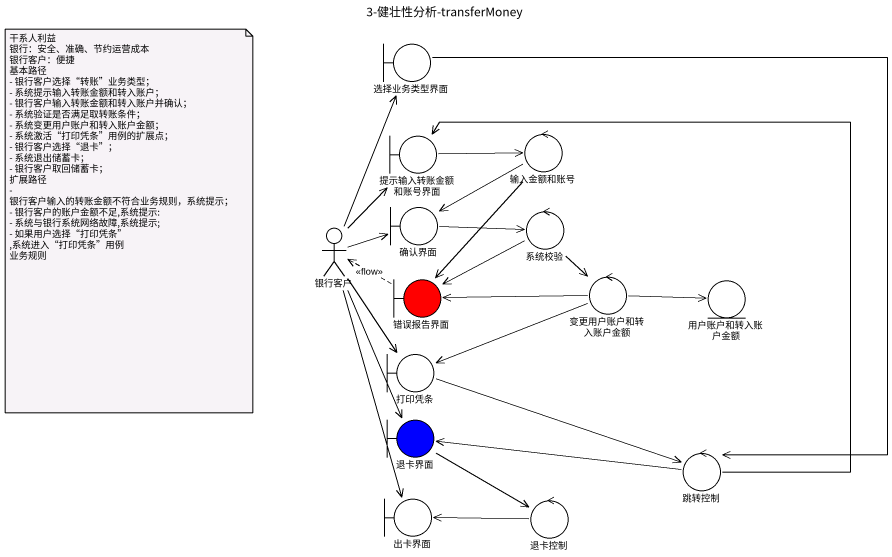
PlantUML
@startuml
title 3-健壮性分析-transferMoney
boundary 选择业务类型界面
boundary 提示输入转账金额和账号界面
control 输入金额和账号
boundary 确认界面
control 系统校验
actor 银行客户
boundary 错误报告界面 #FF0000
control 变更用户账户和转入账户金额
entity 用户账户和转入账户金额
boundary 打印凭条
boundary 退卡界面 #0000FF
control 跳转控制
boundary 出卡界面
control 退卡控制
选择业务类型界面 --> 跳转控制
提示输入转账金额和账号界面 -right-> 输入金额和账号
输入金额和账号 -left-> 确认界面
输入金额和账号 --> 错误报告界面
确认界面 -right-> 系统校验
系统校验 -left-> 错误报告界面
系统校验 --> 变更用户账户和转入账户金额
银行客户 -up-> 选择业务类型界面
银行客户 -up-> 提示输入转账金额和账号界面
银行客户 -right-> 确认界面
银行客户 --> 打印凭条
银行客户 --> 退卡界面
银行客户 --> 出卡界面
错误报告界面 .left.> 银行客户 : <<flow>>
变更用户账户和转入账户金额 -left-> 错误报告界面
变更用户账户和转入账户金额 -right-> 用户账户和转入账户金额
变更用户账户和转入账户金额 -left-> 打印凭条
打印凭条 -right-> 跳转控制
退卡界面 --> 退卡控制
跳转控制 -up-> 提示输入转账金额和账号界面
跳转控制 -left-> 退卡界面
退卡控制 -left-> 出卡界面
note as N1
  干系人利益
  银行：安全、准确、节约运营成本
  银行客户：便捷
  基本路径
  - 银行客户选择“转账”业务类型；
  - 系统提示输入转账金额和转入账户；
  - 银行客户输入转账金额和转入账户并确认；
  - 系统验证是否满足取转账条件；
  - 系统变更用户账户和转入账户金额；
  - 系统激活“打印凭条”用例的扩展点；
  - 银行客户选择“退卡”；
  - 系统退出储蓄卡；
  - 银行客户取回储蓄卡；
  扩展路径
  - 银行客户输入的转账金额不符合业务规则，系统提示；
  - 银行客户的账户金额不足,系统提示:
  - 系统与银行系统网络故障,系统提示;
  - 如果用户选择“打印凭条” ,系统进入“打印凭条”用例
  业务规则
end note
@enduml
